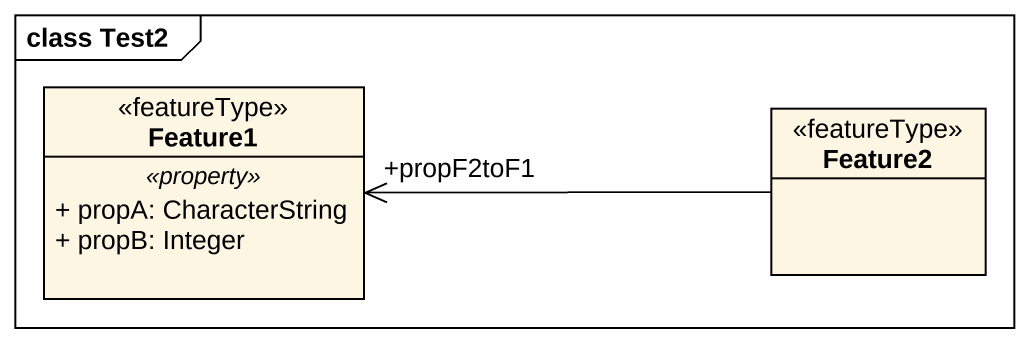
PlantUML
@startuml
mainframe class Test2
hide circle
hide empty members
skinparam classAttributeIconSize 0
class Feature1 <<featureType>> {
  .. <<property>> ..
  + propA: CharacterString
  + propB: Integer
}
class Feature2 <<featureType>>
Feature2 -left-> "+propF2toF1" Feature1
@enduml
